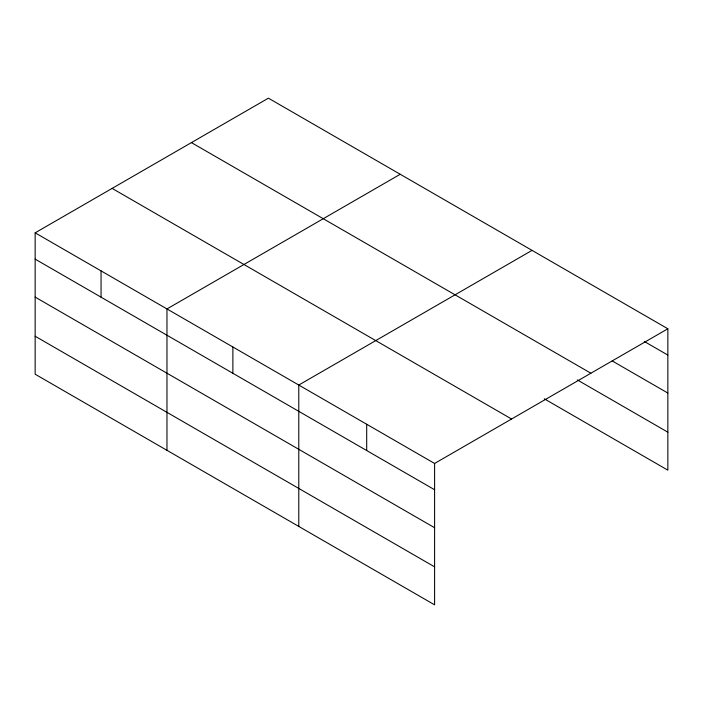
<?xml version="1.0" encoding="UTF-8"?>
<svg xmlns="http://www.w3.org/2000/svg" width="703" height="703" viewBox="0 0 703 703"><rect width="100%" height="100%" fill="white"/><g stroke="black" fill="none" stroke-linecap="round" stroke-linejoin="round"><path stroke-width="1.05" d="M35.15 232.834L434.595 463.453L434.595 604.835L35.15 374.216L35.15 232.834L268.405 98.165L667.85 328.784L667.85 470.166L544.298 398.829M400.218 174.274L166.971 308.942L166.971 450.315M532.039 250.373L298.784 385.042L298.784 526.424M434.595 463.453L667.85 328.784M644.273 341.456L667.85 355.077M612.208 360.929L667.85 393.056M191.427 142.612L590.88 373.223M577.312 379.91L667.85 432.187M112.12 188.395L511.573 419.014M35.15 259.126L434.595 489.745M35.15 297.105L434.595 527.725M35.15 336.236L434.595 566.855M366.694 424.252L366.694 450.535M232.878 346.992L232.878 373.275M101.056 270.892L101.056 297.176"/></g></svg>
